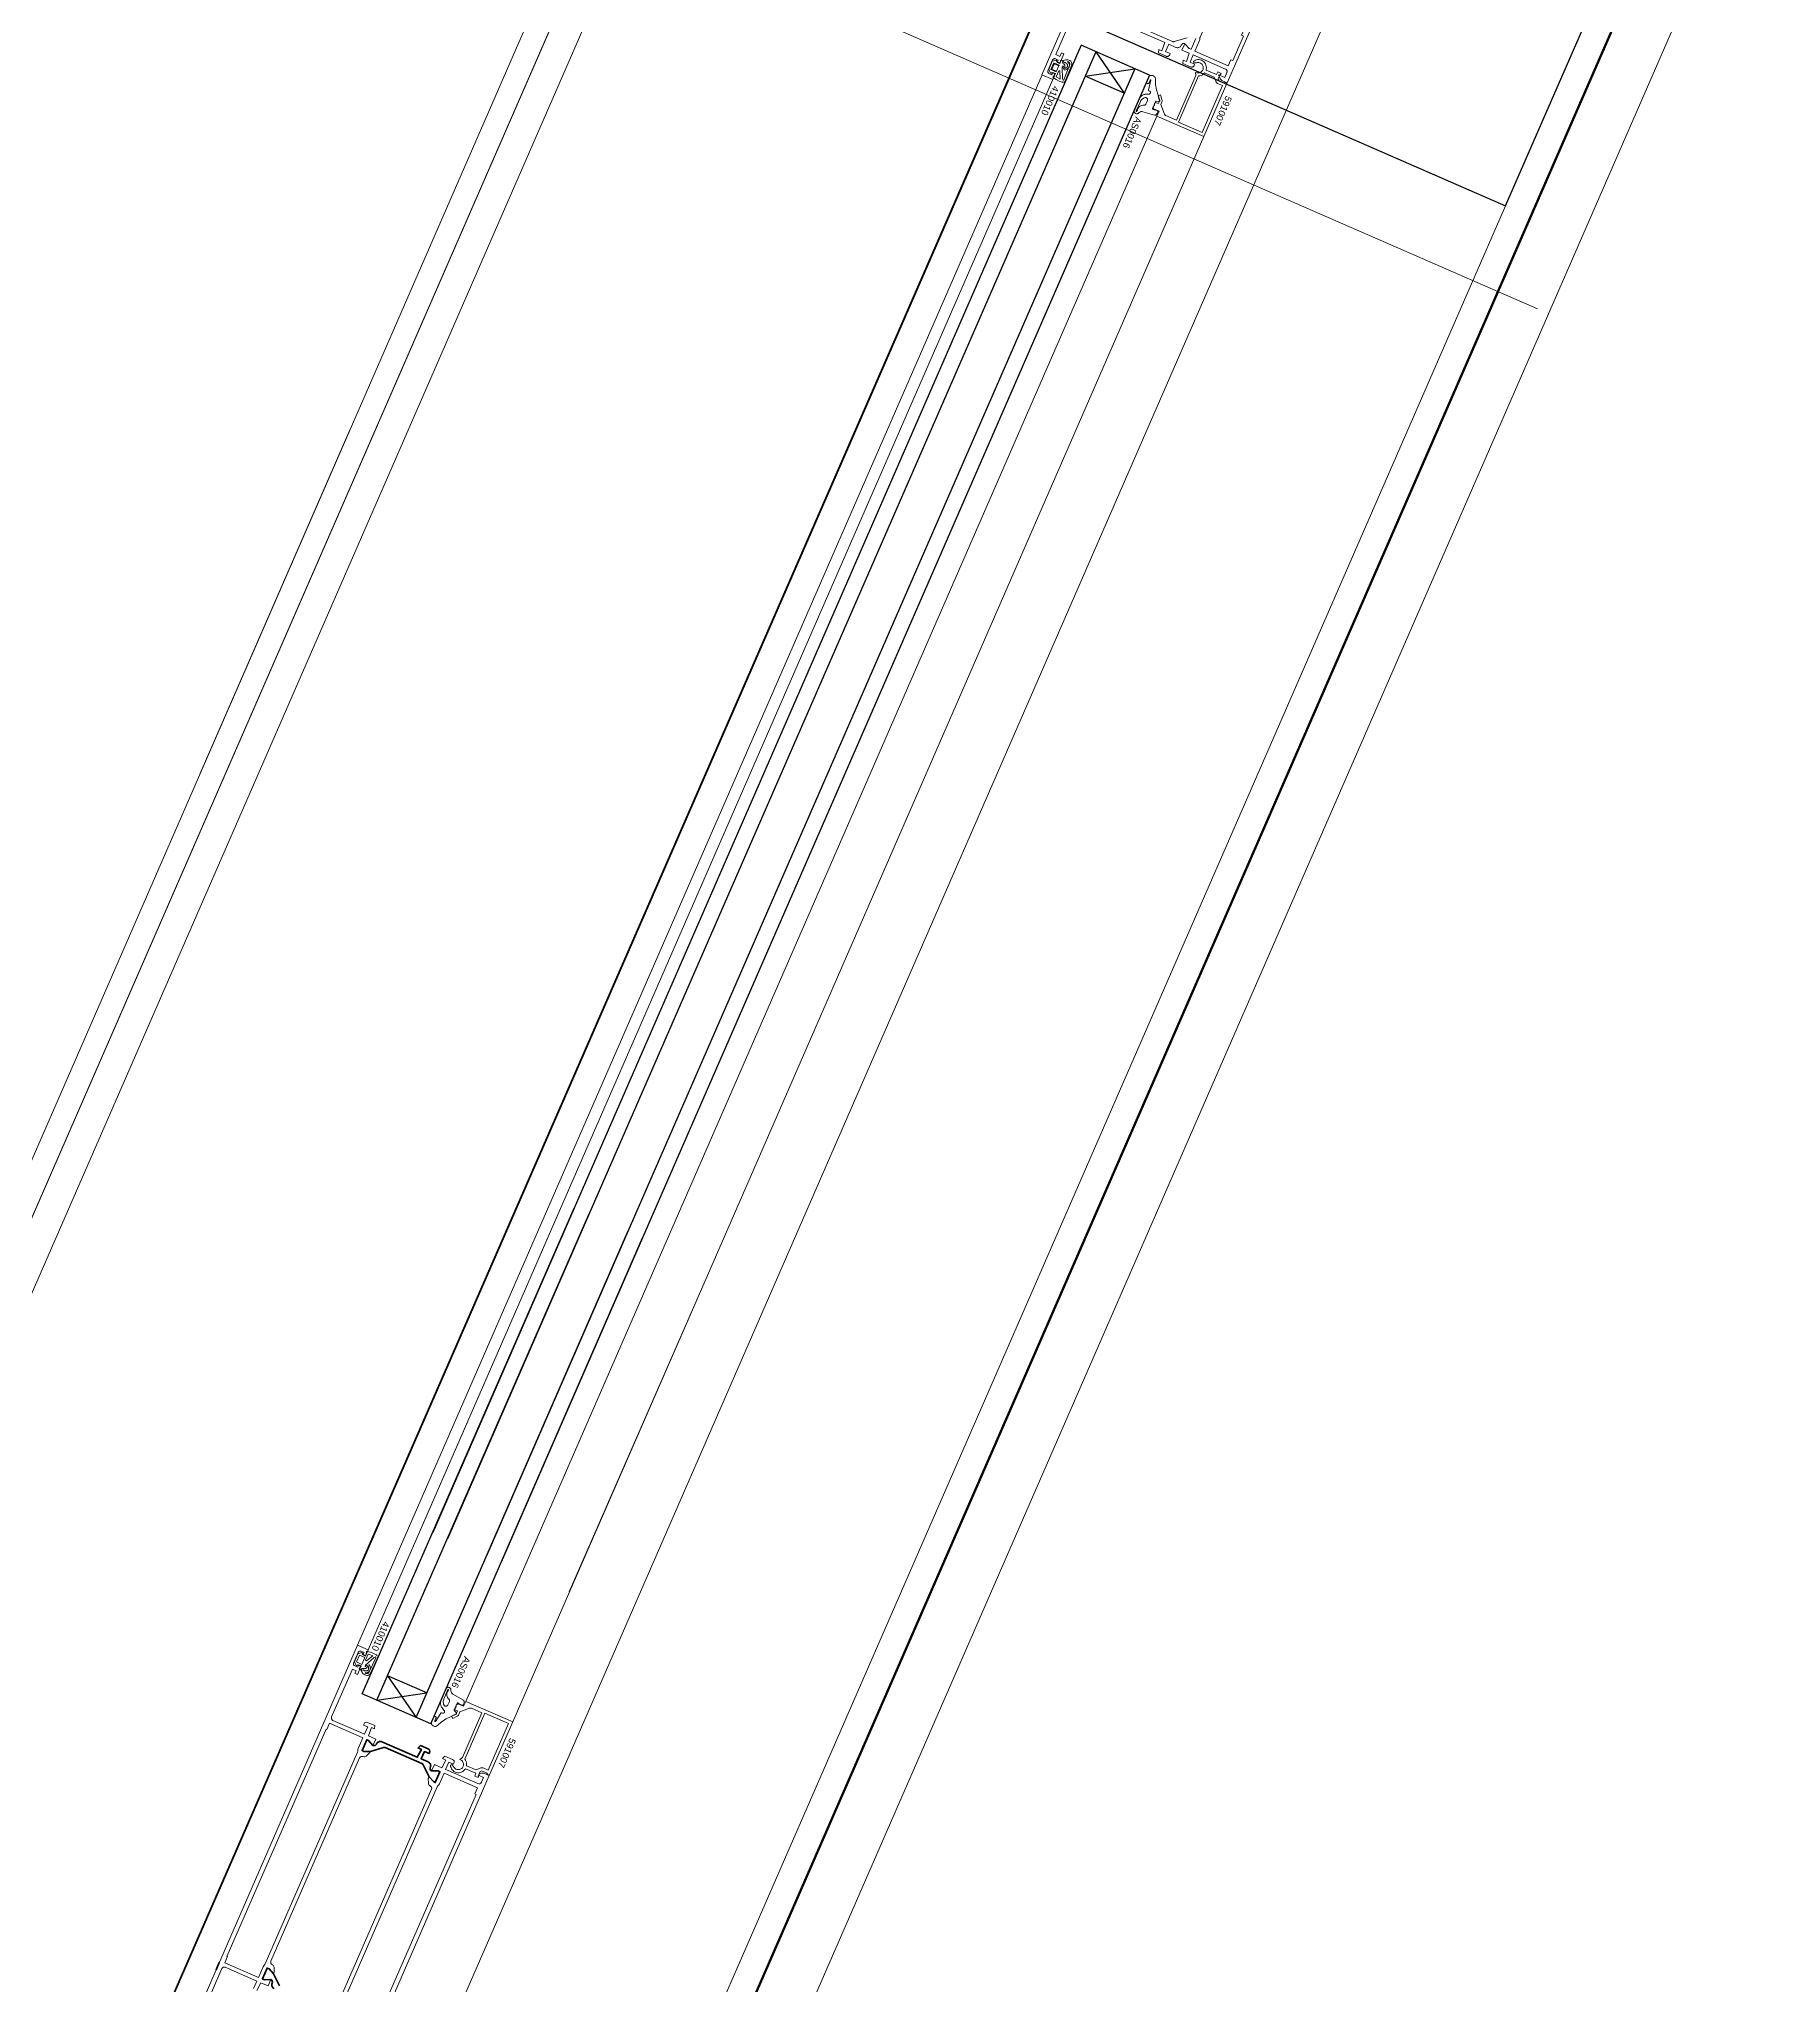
# Model space of a CAD drawing. Header units: millimetres. Extents: x -37281 to 954596, y -59787 to 956680.
# Drawn here: x 867822 to 868475, y -19336 to -18606 of the extents above; entities that cross this region are included whole.
import ezdxf
from ezdxf.enums import TextEntityAlignment as Align

# ---------------------------------------------------------------- set-up
doc = ezdxf.new("R2010")
doc.units = ezdxf.units.MM
doc.header["$MEASUREMENT"] = 0
for name, pattern in [('Dashed', [564.444447, 282.222223, -282.222223]), ('Dot & Dashed', [670.277762, 352.777767, -176.388884, 0, -141.111112]), ('Double Dashed', [1093.611073, 529.166651, -211.666656, 141.111112, -211.666656])]:
    doc.linetypes.add(name, pattern=pattern)
for name, color, linetype, lineweight in [('0_Pen_No__2', 8, 'Continuous', 15), ('0_Pen_No__5', 7, 'Continuous', 25), ('0_Pen_No__6', 7, 'Continuous', 35), ('0_Pen_No__7', 7, 'Continuous', 35), ('0_Pen_No__9', 7, 'Continuous', 13), ('A-95-MC_Marker_Section_P2.Marker_Pen_No__1', 7, 'Continuous', 13), ('New_A-20-M_Floor_Slab_Pen_No__89', 8, 'Continuous', 20), ('New_A-20-M_Roof_Pen_No__93', 8, 'Continuous', 13), ('New_A-25-M_Curtain_Wall_Pen_No__90', 8, 'Continuous', 20), ('New_A-25-M_Wall_Ext_Pen_No__87', 8, 'Continuous', 20), ('New_ArchiCAD Windows_Pen_No__3', 7, 'Continuous', 18), ('New_ArchiCAD Zone Stamps_Pen_No__9', 7, 'Continuous', 13)]:
    doc.layers.add(name, color=color, linetype=linetype, lineweight=lineweight)
for name, color, linetype, lineweight, true_color in [('0_Pen_No__40', 7, 'Continuous', 35, 0x2a2a2a), ('New_A-15-MG_Structural_Grid_Phase_2_Pen_No__222', 7, 'Continuous', 13, 0x65af33), ('New_A-25-M_Curtain_Wall_Pen_No__69', 7, 'Continuous', 20, 0x606060), ('New_A-35-M_FFE-Zone_Pen_No__74', 7, 'Continuous', 20, 0x606060), ('New_ArchiCAD Windows_Pen_No__23', 7, 'Continuous', 30, 0x2a2a2a)]:
    doc.layers.add(name, color=color, linetype=linetype, lineweight=lineweight, true_color=true_color)
for name, color, linetype in [('A-95-MC_Marker_Section_P2.Marker', 7, 'Continuous'), ('New_A-15-MG_Structural_Grid_Phase_2', 7, 'Continuous'), ('New_A-20-M_Floor_Slab', 7, 'Continuous'), ('New_A-20-M_Roof', 7, 'Continuous'), ('New_A-25-M_Curtain_Wall', 7, 'Continuous'), ('New_A-25-M_Wall_Ext', 7, 'Continuous'), ('New_A-35-M_FFE-Zone', 7, 'Continuous'), ('New_ArchiCAD Windows', 7, 'Continuous')]:
    doc.layers.add(name, color=color, linetype=linetype)
doc.styles.add('GENERATED_STYLE_2', font='')
doc.styles.add('GENERATED_STYLE_3', font='')
doc.styles.add('GENERATED_STYLE_4', font='')
doc.styles.get('GENERATED_STYLE_2').set_extended_font_data('Arial', bold=True)
doc.styles.get('GENERATED_STYLE_3').set_extended_font_data('Arial')
doc.styles.get('GENERATED_STYLE_4').set_extended_font_data('Swis721 BT')

# ---------------------------------------------------------------- blocks, each defined once
blk = doc.blocks.new('Wall_243_2', base_point=(874395.1, -4631.3))
at = {"layer": 'New_A-25-M_Wall_Ext_Pen_No__87', "linetype": 'Continuous', "flags": 128}
for points in [[(874303.43, -4591.33), (866444.97, -22613.27)], [(866536.64, -22653.24), (874395.1, -4631.3)]]:
    blk.add_lwpolyline(points, dxfattribs=at)
blk = doc.blocks.new('Wall_245_2', base_point=(874285.09, -4632.6))
at = {"layer": 'New_A-25-M_Wall_Ext_Pen_No__87', "linetype": 'Continuous', "flags": 128}
for points in [[(869017.03, -16301.13), (866293.44, -22547.19)], [(866444.68, -22613.14), (869168.27, -16367.08)]]:
    blk.add_lwpolyline(points, dxfattribs=at)
blk = doc.blocks.new('Single Office_INB 2106_83_2', base_point=(865441.96, -18543.79))
at = {"layer": 'New_A-35-M_FFE-Zone_Pen_No__74', "linetype": 'Continuous'}
blk.add_line((867170.59, -20513.87), (868071.9, -18446.88), dxfattribs=at)
at = {"layer": 'New_ArchiCAD Zone Stamps_Pen_No__9'}
for tag, height, style, p in [('ROOM_NAME', 250, 'GENERATED_STYLE_2', (864838.69, -17362.91)), ('zoneNameLine2', 250, 'GENERATED_STYLE_2', (864650.26, -17795.04)), ('ROOM_NUMBER', 200, 'GENERATED_STYLE_3', (864461.83, -18215.74)), ('measuredAreaCode', 200, 'GENERATED_STYLE_3', (864304.8, -18575.85)), ('DUMMY_649', 200, 'GENERATED_STYLE_3', (864612.2, -18709.9)), ('DUMMY_650', 200, 'GENERATED_STYLE_3', (864961.72, -18862.3)), ('DUMMY_651', 133.33, 'GENERATED_STYLE_3', (865241.01, -18968.85))]:
    blk.add_attdef(tag, text='', height=height, rotation=336.44041, dxfattribs=dict(at, style=style)).set_placement(p, align=Align.TOP_LEFT)
blk = doc.blocks.new('Slab_14_2', base_point=(829422.85, -33019.01))
at = {"layer": 'New_A-20-M_Floor_Slab_Pen_No__89', "linetype": 'Continuous', "flags": 128}
blk.add_lwpolyline([(875235.59, -26822.78), (866165.91, -22867.95), (874174.16, -4502.51), (868527.24, -2040.17), (868435.45, -2000.14), (866447.92, -6558.18), (861160.52, -4252.62), (853558.92, -11326.43), (853176.07, -10915.01), (829422.85, -33019.01)], dxfattribs=at)
blk = doc.blocks.new('Slab_18_2', base_point=(875235.59, -26822.78))
at = {"layer": 'New_A-20-M_Floor_Slab_Pen_No__89', "linetype": 'Continuous', "flags": 128}
blk.add_lwpolyline([(875235.59, -26822.78), (866165.91, -22867.95), (874174.16, -4502.51), (883243.83, -8457.33)], close=True, dxfattribs=at)
blk = doc.blocks.new('Triple Window 19_2')
at = {"layer": 'New_ArchiCAD Windows_Pen_No__23', "linetype": 'Continuous'}
for p, q in [((-182, 0), (-182, -190)), ((-225, -190), (-268, -190)), ((-182, -190), (-225, -190))]:
    blk.add_line(p, q, dxfattribs=at)
at = {"layer": 'New_ArchiCAD Windows_Pen_No__3', "linetype": 'Continuous'}
for p, q in [((-1175, 165), (1175, 165)), ((-182, 0), (662.5, 0)), ((662.5, -190), (-182, -190)), ((-1175, -200), (1175, -200))]:
    blk.add_line(p, q, dxfattribs=at)
blk = doc.blocks.new('Wall_353_2', base_point=(874468.42, -4712.54))
at = {"layer": 'New_ArchiCAD Windows', "color": 251, "linetype": 'Continuous', "lineweight": 20, "true_color": 0x606060, "xscale": -1, "zscale": 1000, "rotation": 66.44041158399281}
blk.add_blockref('Triple Window 19_2', (868124.95, -18759.75), dxfattribs=at)
blk = doc.blocks.new('Morph_2_2', base_point=(864302.5, 0))
at = {"layer": 'New_A-20-M_Roof_Pen_No__93', "linetype": 'Continuous', "flags": 128}
blk.add_lwpolyline([(866367.03, -22792.01), (874315.32, -4564.06)], dxfattribs=at)
blk = doc.blocks.new('Beam_8_2', base_point=(874303.43, -4591.33))
at = {"layer": 'New_A-25-M_Curtain_Wall_Pen_No__69', "linetype": 'Dot & Dashed'}
blk.add_line((874303.43, -4591.33), (866444.97, -22613.27), dxfattribs=at)
at = {"layer": 'New_A-25-M_Curtain_Wall_Pen_No__90', "linetype": 'Continuous'}
for p, q in [((874303.43, -4591.33), (866444.97, -22613.27)), ((874505.7, -4679.52), (866647.24, -22701.46))]:
    blk.add_line(p, q, dxfattribs=at)
blk = doc.blocks.new('Standard grid marker_19')
at = {"layer": 'New_A-15-MG_Structural_Grid_Phase_2_Pen_No__222', "linetype": 'Double Dashed'}
blk.add_line((948.58, 0), (36650.52, 0), dxfattribs=at)
at = {"layer": 'New_A-15-MG_Structural_Grid_Phase_2_Pen_No__222', "style": 'GENERATED_STYLE_4'}
for tag, p in [('AC_MarkerText_1_0', (-500, -588.26)), ('AC_MarkerText_1_1', (38099.1, -588.26))]:
    blk.add_attdef(tag, text='', height=350, rotation=90, dxfattribs=at).set_placement(p, align=Align.MIDDLE_CENTER)
blk = doc.blocks.new('Cutting Plane_3_2', base_point=(879995.76, -23770.85))
at = {"layer": 'A-95-MC_Marker_Section_P2.Marker_Pen_No__1', "linetype": 'Dashed'}
blk.add_line((879766.6, -23670.92), (850232.35, -10792.52), dxfattribs=at)

msp = doc.modelspace()

# ---------------------------------------------------------------- linework, layer by layer
at = {"layer": '0_Pen_No__2', "linetype": 'Continuous', "flags": 128}
for points in [[(868210.97, -18594.34), (868203.17, -18612.22), (868204.73, -18612.9), (868205.33, -18611.52), (868206.25, -18611.92), (868204.65, -18615.59), (868203.73, -18615.19), (868204.13, -18614.27), (868203.03, -18613.79), (868202.91, -18613.75), (868202.79, -18613.73), (868202.66, -18613.73), (868202.54, -18613.75), (868202.42, -18613.78), (868202.3, -18613.84), (868202.2, -18613.91), (868202.11, -18614), (868202.04, -18614.1), (868201.98, -18614.21), (868200.22, -18618.24), (868200.18, -18618.36), (868200.16, -18618.48), (868200.15, -18618.61), (868200.17, -18618.73), (868200.21, -18618.85), (868200.26, -18618.96), (868200.33, -18619.07), (868200.42, -18619.16), (868200.52, -18619.23), (868200.63, -18619.29), (868201.73, -18619.77), (868202.13, -18618.86), (868203.05, -18619.26), (868202.05, -18621.55), (868197.92, -18619.75), (868218.71, -18572.08)], [(868255.65, -18606.19), (868253.9, -18610.23), (868253.16, -18609.91), (868251.54, -18608.11), (868251.4, -18608.06), (868251.24, -18608.03), (868251.09, -18608.03), (868250.93, -18608.05), (868250.78, -18608.1), (868250.64, -18608.17), (868250.51, -18608.26), (868250.4, -18608.36), (868250.3, -18608.49), (868250.23, -18608.63), (868250.19, -18608.72), (868250.08, -18608.93), (868249.94, -18609.12), (868249.77, -18609.28), (868249.57, -18609.41), (868249.36, -18609.52), (868249.14, -18609.58), (868248.9, -18609.62), (868248.67, -18609.61), (868248.44, -18609.57), (868248.21, -18609.5), (868245.56, -18608.34), (868244.36, -18611.09), (868246.1, -18611.85), (868245.9, -18612.3), (868245.82, -18612.44), (868245.73, -18612.57), (868245.62, -18612.68), (868245.49, -18612.77), (868245.35, -18612.83), (868245.2, -18612.88), (868245.04, -18612.9), (868244.88, -18612.9), (868244.73, -18612.87), (868244.58, -18612.82), (868241.7, -18611.56), (868241.77, -18610.29), (868242.97, -18610.81), (868244.09, -18607.7), (868230.8, -18601.9)], [(868233.26, -18601.34), (868246.95, -18607.31), (868247.08, -18607.35), (868247.22, -18607.38), (868247.36, -18607.39), (868247.49, -18607.38), (868247.63, -18607.35), (868252.51, -18605.89)], [(868255.67, -18606.15), (868253.9, -18610.23), (868253.16, -18609.91), (868251.54, -18608.11), (868250.51, -18610.49), (868253.26, -18611.69), (868252.14, -18614.81), (868250.94, -18614.28), (868250.86, -18615.56), (868253.75, -18616.82), (868253.9, -18616.87), (868254.05, -18616.9), (868254.21, -18616.9), (868254.36, -18616.88), (868254.51, -18616.83), (868254.65, -18616.76), (868254.78, -18616.67), (868254.9, -18616.56), (868254.99, -18616.44), (868255.06, -18616.3), (868255.26, -18615.84), (868253.52, -18615.08), (868254.72, -18612.33), (868266.82, -18617.61), (868266.96, -18617.68), (868267.09, -18617.78), (868267.19, -18617.89), (868267.28, -18618.02), (868267.35, -18618.16), (868267.4, -18618.31), (868267.42, -18618.47), (868267.42, -18618.62), (868267.39, -18618.78), (868267.34, -18618.93), (868266.54, -18620.76), (868264.23, -18619.75), (868264.7, -18620.95), (868264.84, -18621.24), (868265.02, -18621.49), (868265.23, -18621.72), (868265.48, -18621.91), (868265.76, -18622.06), (868267.5, -18622.81), (868278.29, -18598.06)], [(868254.98, -18615.32), (868254.78, -18614.79), (868255.15, -18614.52), (868255.56, -18614.31), (868255.99, -18614.17), (868256.45, -18614.09), (868256.91, -18614.09), (868257.36, -18614.15), (868257.8, -18614.29), (868258.25, -18614.53), (868258.65, -18614.84), (868259, -18615.21), (868259.28, -18615.64), (868259.49, -18616.11), (868259.61, -18616.6), (868259.66, -18617.11), (868259.62, -18617.62), (868259.56, -18618), (868263.5, -18619.72), (868263.94, -18618.71), (868265.23, -18619.27), (868265.07, -18619.64), (868264.88, -18619.56), (868264.12, -18621.3), (868264.38, -18621.96), (868266.17, -18622.74), (868267.09, -18622.63), (868267.39, -18623.05), (868258.72, -18642.94), (868241.12, -18635.27), (868241.92, -18633.43), (868239.81, -18632.52), (868239.76, -18631.63), (868239.89, -18631.53), (868240.01, -18631.42), (868240.11, -18631.29), (868240.18, -18631.14), (868240.23, -18630.98), (868240.25, -18630.82), (868240.25, -18630.66), (868240.22, -18630.5), (868240.63, -18630.14), (868241.64, -18630.58), (868242.1, -18629.53), (868241.53, -18627.62), (868242.49, -18627.33), (868242.95, -18628.9), (868243.01, -18629.17), (868243.03, -18629.45), (868243.02, -18629.73), (868242.96, -18630), (868242.87, -18630.26), (868242.55, -18630.98), (868243.95, -18634.55), (868244.02, -18634.69), (868244.11, -18634.82), (868244.22, -18634.93), (868244.35, -18635.03), (868244.49, -18635.1), (868248.41, -18636.81)], [(868248.41, -18636.81), (868255.73, -18620.04), (868255.59, -18618.88), (868256.03, -18619), (868256.35, -18619.07), (868256.69, -18619.07), (868257.02, -18619.02), (868257.33, -18618.92), (868257.63, -18618.76), (868257.89, -18618.55), (868258.11, -18618.31), (868258.29, -18618.03), (868258.42, -18617.72), (868258.49, -18617.39), (868258.51, -18617.06), (868258.47, -18616.73), (868258.37, -18616.41), (868258.22, -18616.11), (868258.03, -18615.84), (868257.79, -18615.61), (868257.51, -18615.42), (868257.21, -18615.29), (868256.88, -18615.2), (868256.55, -18615.18), (868256.22, -18615.21), (868255.9, -18615.29), (868254.98, -18615.32)], [(867976.69, -19253.52), (867976.17, -19253.73), (867976.22, -19254.19), (867976.35, -19254.63), (867976.54, -19255.04), (867976.79, -19255.43), (867977.1, -19255.77), (867977.46, -19256.05), (867977.85, -19256.29), (867978.34, -19256.45), (867978.84, -19256.53), (867979.35, -19256.53), (867979.85, -19256.45), (867980.34, -19256.28), (867980.79, -19256.04), (867981.19, -19255.73), (867981.54, -19255.35), (867981.77, -19255.05), (867985.72, -19256.77), (867985.28, -19257.78), (867986.56, -19258.34), (867986.72, -19257.97), (867986.54, -19257.89), (867987.3, -19256.15), (867987.95, -19255.89), (867989.75, -19256.67), (867990.29, -19257.41), (867990.81, -19257.35), (867999.48, -19237.46), (867981.88, -19229.79), (867981.08, -19231.62), (867978.97, -19230.7), (867978.29, -19231.27), (867978.31, -19231.43), (867978.3, -19231.59), (867978.27, -19231.75), (867978.22, -19231.91), (867978.14, -19232.05), (867978.03, -19232.18), (867977.91, -19232.28), (867977.77, -19232.37), (867977.79, -19232.91), (867978.8, -19233.35), (867978.34, -19234.41), (867976.55, -19235.29), (867977, -19236.19), (867978.46, -19235.46), (867978.7, -19235.32), (867978.92, -19235.15), (867979.11, -19234.95), (867979.27, -19234.72), (867979.4, -19234.47), (867979.72, -19233.75), (867983.28, -19232.35), (867983.43, -19232.31), (867983.59, -19232.28), (867983.75, -19232.29), (867983.9, -19232.32), (867984.05, -19232.37), (867987.97, -19234.08)], [(867987.97, -19234.08), (867980.66, -19250.85), (867979.72, -19251.54), (867980.1, -19251.78), (867980.37, -19251.97), (867980.61, -19252.21), (867980.79, -19252.49), (867980.93, -19252.79), (867981.02, -19253.11), (867981.04, -19253.45), (867981.01, -19253.78), (867980.93, -19254.1), (867980.79, -19254.4), (867980.6, -19254.68), (867980.37, -19254.92), (867980.1, -19255.11), (867979.8, -19255.26), (867979.48, -19255.35), (867979.15, -19255.39), (867978.82, -19255.37), (867978.49, -19255.3), (867978.19, -19255.17), (867977.91, -19254.99), (867977.66, -19254.76), (867977.46, -19254.5), (867977.3, -19254.21), (867976.69, -19253.52)]]:
    msp.add_lwpolyline(points, dxfattribs=at)
for points in [[(868255.32, -18610.96), (868257.06, -18606.97), (868257.16, -18606.68), (868257.22, -18606.38), (868257.23, -18606.08), (868257.24, -18605.93), (868257.26, -18605.78), (868257.31, -18605.64), (868258.78, -18602.28), (868258.85, -18602.15), (868258.93, -18602.03), (868259.04, -18601.93), (868259.25, -18601.71), (868259.44, -18601.47), (868259.58, -18601.2), (868261.32, -18597.21), (868273.88, -18602.68), (868272.88, -18604.98), (868273.52, -18605.26), (868269.52, -18614.42), (868268.88, -18614.14), (868267.88, -18616.43)], [(868249.21, -18637.49), (868258.1, -18641.36), (868265.73, -18623.85), (868263.83, -18623.02), (868263.69, -18622.95), (868263.56, -18622.85), (868263.45, -18622.74), (868263.36, -18622.61), (868263.29, -18622.47), (868262.57, -18620.62), (868258.98, -18619.06), (868258.63, -18619.44), (868258.21, -18619.75), (868257.75, -18619.99), (868257.25, -18620.15), (868256.74, -18620.22)], [(867989.01, -19234.2), (867997.9, -19238.08), (867990.27, -19255.59), (867988.36, -19254.76), (867988.21, -19254.7), (867988.06, -19254.68), (867987.9, -19254.67), (867987.74, -19254.7), (867987.59, -19254.74), (867985.74, -19255.47), (867982.16, -19253.91), (867982.19, -19253.39), (867982.14, -19252.87), (867982, -19252.37), (867981.78, -19251.9), (867981.48, -19251.47)]]:
    msp.add_lwpolyline(points, close=True, dxfattribs=at)
for points in [[(867903.47, -19338.25), (867904.99, -19335.31), (867907.74, -19336.51), (867908.78, -19334.13), (867906.37, -19334.16), (867905.63, -19333.84), (867907.39, -19329.81), (867908.13, -19330.13), (867909.74, -19331.93), (867910.02, -19331.28), (867910, -19329.51, 0.294108), (867909.4, -19328.61), (867909.34, -19328.59, -0.414214), (867908.83, -19327.27), (867942.08, -19251.01, -0.414214), (867943.4, -19250.49), (867943.45, -19250.51, 0.294108), (867944.52, -19250.34), (867945.84, -19249.15), (867946.12, -19248.51), (867943.7, -19248.55), (867942.97, -19248.23), (867944.73, -19244.2), (867945.46, -19244.52), (867947.08, -19246.31), (867948.11, -19243.93), (867945.36, -19242.73), (867946.48, -19239.62), (867947.68, -19240.14), (867947.76, -19238.86), (867945.06, -19237.68, 0.414214), (867943.74, -19238.2), (867943.54, -19238.66), (867945.1, -19239.34), (867943.9, -19242.09), (867942.48, -19241.47), (867932.07, -19236.93, -0.414214), (867931.56, -19235.62), (867939.35, -19217.74), (867940.73, -19218.34), (867940.33, -19219.26), (867941.24, -19219.66), (867942.64, -19216.45), (867941.72, -19216.05), (867941.33, -19216.97), (867940.23, -19216.49, -0.414214), (867939.81, -19215.43), (867941.57, -19211.4, -0.414214), (867942.62, -19210.99), (867943.72, -19211.47), (867943.32, -19212.38), (867944.24, -19212.78), (867945.24, -19210.49), (867941.3, -19208.77), (867877.35, -19355.44)], [(867935.78, -19339.02), (867969.03, -19262.76, 0.414214), (867968.51, -19261.44), (867968.46, -19261.42, -0.294108), (867967.86, -19260.52), (867967.84, -19258.75), (867968.12, -19258.1), (867969.73, -19259.9), (867970.47, -19260.22), (867972.22, -19256.19), (867971.49, -19255.87), (867969.08, -19255.9), (867970.11, -19253.52), (867972.86, -19254.72), (867974.39, -19251.78), (867973.19, -19251.26), (867974.07, -19250.34), (867976.95, -19251.59, -0.414214), (867977.47, -19252.91), (867977.27, -19253.37), (867975.53, -19252.61), (867974.33, -19255.36), (867975.23, -19255.75), (867986.43, -19260.64, 0.414214), (867987.75, -19260.12), (867988.55, -19258.29), (867986.9, -19257.57), (867986.91, -19257.01), (867987.44, -19256.8, -0.198912), (867988.97, -19256.83), (867990.7, -19257.59), (867946.74, -19358.42)], [(867971.45, -19261.45, 0.112281), (867971.19, -19261.81), (867936.55, -19341.25, 0.112281), (867936.47, -19341.68, -0.112281), (867936.3, -19342.58), (867934.56, -19346.57), (867947.12, -19352.04), (867948.12, -19349.75), (867948.58, -19349.95), (867985.75, -19264.7), (867985.29, -19264.5), (867986.29, -19262.21), (867974.61, -19257.12)], [(867974.61, -19257.12), (867973.73, -19256.73), (867971.99, -19260.72, -0.112281), (867971.45, -19261.45)], [(867882.59, -19347.91), (867890.39, -19330.03, -0.414214), (867891.7, -19329.51), (867903.53, -19334.67), (867902.33, -19337.42)]]:
    msp.add_lwpolyline(points, format="xyb", dxfattribs=at)
msp.add_lwpolyline([(867941.96, -19242.88), (867943.3, -19243.46), (867941.56, -19247.45, 0.112281), (867941.39, -19248.34, -0.112281), (867941.31, -19248.78), (867906.67, -19328.22, -0.112281), (867906.41, -19328.58, 0.112281), (867905.87, -19329.31), (867904.13, -19333.3), (867891.57, -19327.82), (867892.57, -19325.53), (867892.29, -19325.41), (867929.47, -19240.16), (867929.74, -19240.28), (867930.74, -19237.99)], format="xyb", close=True, dxfattribs=at)
at = {"layer": '0_Pen_No__40', "linetype": 'Continuous'}
for p, q in [((874037.86, -5700.74), (866899.19, -22071.98)), ((867889.41, -19327.77), (867888.21, -19330.52))]:
    msp.add_line(p, q, dxfattribs=at)
at = {"layer": '0_Pen_No__5', "linetype": 'Continuous'}
for p, q in [((868212.66, -18608.72), (868022.5, -19044.81)), ((868218.16, -18611.12), (868028, -19047.21)), ((868238.33, -18619.91), (868212.66, -18608.72)), ((868218.16, -18611.12), (868228.83, -18626.68)), ((868232.83, -18617.51), (868042.67, -19053.61)), ((868214.16, -18620.28), (868232.83, -18617.51)), ((868238.33, -18619.91), (868048.17, -19056)), ((868228.83, -18626.68), (868214.16, -18620.28)), ((867943.06, -19227), (868022.5, -19044.81)), ((867948.56, -19229.39), (868028, -19047.21)), ((868022.5, -19044.81), (867969.48, -19166.42)), ((868028, -19047.21), (867974.98, -19168.82)), ((867963.23, -19235.79), (868042.67, -19053.61)), ((867968.73, -19238.19), (868048.17, -19056)), ((868042.67, -19053.61), (867989.64, -19175.21)), ((868048.17, -19056), (867995.14, -19177.61)), ((867967.22, -19226.62), (867952.56, -19220.23)), ((867952.56, -19220.23), (867963.23, -19235.79)), ((867968.73, -19238.19), (867943.06, -19227)), ((867948.56, -19229.39), (867967.22, -19226.62))]:
    msp.add_line(p, q, dxfattribs=at)
at = {"layer": '0_Pen_No__6', "linetype": 'Continuous', "flags": 128}
msp.add_lwpolyline([(867948.39, -19245.79, -0.414214), (867947.08, -19246.31), (867945.46, -19244.52), (867944.73, -19244.2), (867942.97, -19248.23), (867943.7, -19248.55), (867946.11, -19248.53), (867950.99, -19247.07, -0.176327), (867951.67, -19247.12), (867965.36, -19253.08, -0.176327), (867965.85, -19253.55), (867968.11, -19258.12), (867969.73, -19259.9), (867970.47, -19260.22), (867972.22, -19256.19), (867971.49, -19255.87), (867969.08, -19255.9, -0.414214), (867968.56, -19254.59), (867968.6, -19254.5, 0.414214), (867967.82, -19252.52), (867965.16, -19251.36), (867966.36, -19248.61), (867968.11, -19249.37), (867968.3, -19248.91, 0.414214), (867967.79, -19247.6), (867964.9, -19246.34), (867964.02, -19247.26), (867965.22, -19247.79), (867963.7, -19250.72), (867950.41, -19244.93, 0.414214), (867948.43, -19245.7)], format="xyb", close=True, dxfattribs=at)
msp.add_lwpolyline([(867910.04, -19337.51, -0.414214), (867909.26, -19335.53), (867909.3, -19335.44, 0.414214), (867908.78, -19334.13), (867906.37, -19334.16), (867905.63, -19333.84), (867907.39, -19329.81), (867908.13, -19330.13), (867909.75, -19331.91), (867912.01, -19336.48, 0.176327)], format="xyb", dxfattribs=at)
at = {"layer": '0_Pen_No__9', "linetype": 'Continuous'}
for p, q in [((868198.11, -18619.83), (868014.34, -19041.25)), ((868202.05, -18621.55), (868018.29, -19042.97)), ((868241.12, -18635.27), (868056.14, -19059.48)), ((868258.72, -18642.94), (868073.74, -19067.16)), ((867941.3, -19208.77), (868014.34, -19041.25)), ((867945.24, -19210.49), (868018.29, -19042.97)), ((868018.29, -19042.97), (867965.26, -19164.58)), ((867981.88, -19229.79), (868056.14, -19059.48)), ((868056.14, -19059.48), (868003.12, -19181.09)), ((867999.48, -19237.46), (868073.74, -19067.16)), ((868073.74, -19067.16), (868020.72, -19188.76))]:
    msp.add_line(p, q, dxfattribs=at)
at = {"layer": '0_Pen_No__9', "linetype": 'Continuous', "flags": 128}
for points in [[(868209.06, -18616.28), (868206.65, -18622.16), (868206.37, -18622.71), (868205.8, -18622.44), (868205.73, -18622.6), (868205.57, -18622.56), (868204.42, -18622.15), (868203.33, -18621.6), (868202.32, -18620.91), (868202.1, -18620.74), (868203, -18619.45), (868201.68, -18618.88), (868201.56, -18619.15), (868201.2, -18619.16), (868200.52, -18617.79), (868201.86, -18614.73), (868203.32, -18614.3), (868203.56, -18614.57), (868203.44, -18614.85), (868204.76, -18615.42), (868205, -18614.31), (868205.78, -18614.47), (868205.65, -18615.1), (868206, -18615.61), (868206.11, -18615.66), (868206.21, -18615.72), (868206.31, -18615.79), (868206.39, -18615.88), (868206.45, -18615.99), (868206.49, -18616.1), (868206.52, -18616.21), (868206.57, -18616.39), (868206.58, -18616.57), (868206.57, -18616.75), (868206.53, -18616.92), (868206.46, -18617.09), (868206.7, -18617.37), (868206.91, -18617.28), (868207.1, -18617.15), (868207.27, -18617), (868207.41, -18616.82), (868207.52, -18616.63), (868207.6, -18616.42), (868207.62, -18616.28), (868207.61, -18616.15), (868207.58, -18616.01), (868207.53, -18615.89), (868207.46, -18615.77), (868207.37, -18615.67), (868207.26, -18615.59), (868207.08, -18615.43), (868206.88, -18615.31), (868206.66, -18615.21), (868206.43, -18615.15), (868206.2, -18615.12), (868206.01, -18614.41), (868206.39, -18614.25), (868206.8, -18614.15), (868207.22, -18614.12), (868207.64, -18614.17), (868208.04, -18614.28), (868208.42, -18614.47), (868208.76, -18614.71), (868208.91, -18614.9), (868209.03, -18615.11), (868209.11, -18615.33), (868209.16, -18615.57), (868209.16, -18615.81), (868209.13, -18616.05)], [(868203.29, -18618.71), (868201.27, -18617.83), (868202.39, -18615.26), (868204.41, -18616.14)], [(868201.63, -18617.66), (868201.84, -18617.36), (868202.09, -18616.93), (868202.29, -18616.47), (868202.43, -18615.99), (868202.51, -18615.64), (868204.29, -18616.41), (868203.41, -18618.43)], [(868203.37, -18620.57), (868203.27, -18620.5), (868204.26, -18618.24), (868204.64, -18618.3), (868204.88, -18621.37), (868204.65, -18621.27)], [(868206.15, -18621.64), (868208.47, -18615.92), (868208.48, -18615.78), (868208.47, -18615.63), (868208.44, -18615.49), (868208.38, -18615.36), (868208.3, -18615.23), (868208.21, -18615.12), (868208.1, -18615.03), (868207.97, -18614.96), (868207.83, -18614.9), (868207.69, -18614.87), (868207.63, -18615.03), (868207.82, -18615.18), (868207.98, -18615.35), (868208.11, -18615.55), (868208.2, -18615.77), (868208.26, -18616), (868208.29, -18616.24), (868208.27, -18616.47), (868208.14, -18616.81), (868207.96, -18617.12), (868207.73, -18617.4), (868207.46, -18617.63), (868207.16, -18617.82), (868206.83, -18617.96), (868206.48, -18618.04), (868205.86, -18616.93), (868206.07, -18616.7), (868205.97, -18616.41), (868205.62, -18616.89), (868205.67, -18621.35), (868205.9, -18621.82), (868206.09, -18621.81)], [(868240.17, -18634.91), (868240.3, -18634.93), (868240.44, -18634.92), (868240.57, -18634.88), (868240.69, -18634.83), (868240.8, -18634.76), (868240.9, -18634.67), (868240.98, -18634.56), (868241.04, -18634.45), (868241.39, -18633.64), (868241.41, -18633.59), (868241.42, -18633.54), (868241.42, -18633.49), (868241.41, -18633.44), (868241.39, -18633.4), (868241.37, -18633.35), (868241.33, -18633.31), (868241.3, -18633.28), (868241.25, -18633.25), (868241.21, -18633.23), (868239.63, -18632.76), (868239.59, -18632.74), (868239.54, -18632.72), (868239.51, -18632.68), (868239.47, -18632.65), (868239.45, -18632.6), (868239.43, -18632.55), (868239.42, -18632.5), (868239.42, -18632.45), (868239.43, -18632.4), (868239.45, -18632.36), (868240.52, -18629.89), (868240.54, -18629.85), (868240.57, -18629.81), (868240.6, -18629.78), (868240.64, -18629.75), (868240.68, -18629.73), (868240.72, -18629.72), (868240.77, -18629.71), (868240.81, -18629.71), (868241.88, -18629.78), (868241.93, -18629.78), (868241.98, -18629.77), (868242.03, -18629.75), (868242.07, -18629.72), (868242.11, -18629.69), (868242.14, -18629.65), (868242.17, -18629.61), (868242.19, -18629.56), (868242.2, -18629.52), (868242.2, -18629.47), (868242.19, -18629.42), (868242.18, -18629.37), (868241.59, -18627.44), (868240.96, -18625.45), (868240.61, -18623.4), (868240.55, -18621.31), (868240.51, -18621.08), (868240.44, -18620.85), (868240.33, -18620.64), (868240.18, -18620.45), (868240.01, -18620.28), (868239.81, -18620.15), (868239.59, -18620.06), (868239.35, -18620), (868239.11, -18619.99), (868238.88, -18620.02), (868238.65, -18620.08), (868238.43, -18620.19), (868238.24, -18620.33), (868238.07, -18620.5), (868237.25, -18622.39), (868237.22, -18622.47), (868237.21, -18622.55), (868237.21, -18622.63), (868237.22, -18622.71), (868237.25, -18622.79), (868237.29, -18622.86), (868237.34, -18622.93), (868237.4, -18622.98), (868237.47, -18623.03), (868237.54, -18623.06), (868237.62, -18623.08), (868237.7, -18623.09), (868237.79, -18623.08), (868237.87, -18623.06), (868237.94, -18623.03), (868238.01, -18622.98), (868238.07, -18622.93), (868238.12, -18622.86), (868238.16, -18622.79), (868238.59, -18621.82), (868238.61, -18621.77), (868238.64, -18621.73), (868238.67, -18621.7), (868238.71, -18621.67), (868238.75, -18621.65), (868238.8, -18621.63), (868238.84, -18621.63), (868238.86, -18621.67), (868238.86, -18621.72), (868238.86, -18621.76), (868238.86, -18621.81), (868237.98, -18625.48), (868237.97, -18625.56), (868237.99, -18625.62), (868238.01, -18625.67), (868238.04, -18625.71), (868238.07, -18625.74), (868238.11, -18625.77), (868238.15, -18625.79), (868238.44, -18625.92), (868238.51, -18625.96), (868238.58, -18626.01), (868238.64, -18626.08), (868238.68, -18626.15), (868238.72, -18626.23), (868238.73, -18626.32), (868238.73, -18626.4), (868238.72, -18626.49), (868238.69, -18626.57), (868238.65, -18626.65), (868238.6, -18626.72), (868238.53, -18626.78), (868238.28, -18626.96), (868238.24, -18626.99), (868238.2, -18627), (868238.16, -18627.01), (868238.12, -18627.02), (868236.69, -18627.08), (868236.62, -18627.09), (868236.55, -18627.11), (868236.23, -18627.21), (868235.76, -18627.41), (868235.34, -18627.69), (868234.97, -18628.02), (868234.66, -18628.42), (868234.42, -18628.86), (868232.63, -18632.98), (868232.57, -18633.14), (868232.55, -18633.3), (868232.55, -18633.47), (868232.58, -18633.63), (868232.63, -18633.79), (868232.71, -18633.93), (868232.81, -18634.06), (868232.94, -18634.18), (868233.08, -18634.27), (868233.23, -18634.33), (868233.39, -18634.37), (868233.55, -18634.38), (868233.72, -18634.37), (868233.88, -18634.32), (868234.03, -18634.25), (868234.17, -18634.16), (868234.29, -18634.05), (868234.47, -18633.88), (868234.67, -18633.74), (868234.89, -18633.64), (868235.12, -18633.58), (868235.36, -18633.55), (868235.6, -18633.56), (868235.84, -18633.61)], [(868237.55, -18629.45), (868237.59, -18629.33), (868237.61, -18629.19), (868237.61, -18629.06), (868237.59, -18628.93), (868237.54, -18628.8), (868237.47, -18628.68), (868237.39, -18628.58), (868237.28, -18628.49), (868237.17, -18628.42), (868237.04, -18628.37), (868236.91, -18628.34), (868236.77, -18628.34), (868236.64, -18628.35), (868236.27, -18628.47), (868235.91, -18628.64), (868235.59, -18628.86), (868235.31, -18629.14), (868235.07, -18629.45), (868234.89, -18629.8), (868233.34, -18633.35), (868233.33, -18633.37), (868233.33, -18633.4), (868233.33, -18633.42), (868233.33, -18633.45), (868233.34, -18633.47), (868233.35, -18633.49), (868233.37, -18633.51), (868233.39, -18633.53), (868233.41, -18633.54), (868233.43, -18633.55), (868233.45, -18633.56), (868233.48, -18633.56), (868233.5, -18633.56), (868233.53, -18633.55), (868233.55, -18633.54), (868233.57, -18633.53), (868233.59, -18633.51), (868233.6, -18633.49), (868233.62, -18633.47), (868233.76, -18633.13), (868233.78, -18633.09), (868233.79, -18633.04), (868233.79, -18633), (868233.78, -18632.95), (868233.77, -18632.91), (868233.75, -18632.86), (868233.72, -18632.83), (868233.69, -18632.79), (868233.72, -18632.71), (868233.91, -18632.37), (868234.14, -18632.06), (868234.41, -18631.79), (868234.72, -18631.57), (868235.07, -18631.4), (868235.43, -18631.28), (868235.81, -18631.22), (868236.2, -18631.22), (868236.32, -18631.22), (868236.44, -18631.2), (868236.56, -18631.16), (868236.67, -18631.1), (868236.77, -18631.03), (868236.86, -18630.95), (868236.93, -18630.85), (868236.99, -18630.74)], [(867946.15, -19219.22), (867948.81, -19213.45), (867949.03, -19212.86), (867948.45, -19212.63), (867948.52, -19212.47), (867948.37, -19212.38), (867947.29, -19211.82), (867946.15, -19211.39), (867944.96, -19211.12), (867944.68, -19211.08), (867944.35, -19212.61), (867943.04, -19212.04), (867943.16, -19211.77), (867942.92, -19211.49), (867941.45, -19211.93), (867940.12, -19214.99), (867940.8, -19216.36), (867941.16, -19216.35), (867941.28, -19216.07), (867942.59, -19216.65), (867941.94, -19217.58), (867942.59, -19218.04), (867942.96, -19217.52), (867943.58, -19217.42), (867943.69, -19217.48), (867943.8, -19217.51), (867943.92, -19217.53), (867944.04, -19217.52), (867944.16, -19217.5), (867944.27, -19217.46), (867944.38, -19217.4), (867944.53, -19217.31), (867944.68, -19217.2), (867944.8, -19217.07), (867944.9, -19216.92), (867944.97, -19216.76), (867945.35, -19216.75), (867945.42, -19216.96), (867945.46, -19217.18), (867945.46, -19217.41), (867945.43, -19217.63), (867945.36, -19217.85), (867945.26, -19218.05), (867945.17, -19218.16), (867945.07, -19218.24), (867944.95, -19218.31), (867944.83, -19218.36), (867944.69, -19218.39), (867944.56, -19218.39), (867944.42, -19218.37), (867944.19, -19218.34), (867943.96, -19218.28), (867943.74, -19218.19), (867943.53, -19218.06), (867943.35, -19217.91), (867942.71, -19218.25), (867942.85, -19218.64), (867943.05, -19219.01), (867943.32, -19219.33), (867943.63, -19219.61), (867943.99, -19219.83), (867944.39, -19219.98), (867944.8, -19220.06), (867945.04, -19220.04), (867945.27, -19219.99), (867945.49, -19219.9), (867945.7, -19219.77), (867945.88, -19219.61), (867946.03, -19219.42)], [(867944, -19213.33), (867941.98, -19212.45), (867940.86, -19215.02), (867942.88, -19215.9)], [(867948.1, -19213.44), (867945.49, -19219.02), (867945.39, -19219.13), (867945.27, -19219.22), (867945.15, -19219.29), (867945.01, -19219.34), (867944.87, -19219.37), (867944.72, -19219.38), (867944.58, -19219.36), (867944.44, -19219.32), (867944.31, -19219.25), (867944.19, -19219.17), (867944.26, -19219.01), (867944.5, -19219.05), (867944.74, -19219.05), (867944.97, -19219.01), (867945.2, -19218.93), (867945.4, -19218.82), (867945.59, -19218.68), (867945.75, -19218.5), (867945.91, -19218.18), (867946.02, -19217.84), (867946.06, -19217.48), (867946.05, -19217.12), (867945.99, -19216.77), (867945.86, -19216.43), (867945.69, -19216.12), (867944.45, -19216.42), (867944.43, -19216.74), (867944.14, -19216.86), (867944.26, -19216.27), (867947.56, -19213.28), (867948.06, -19213.13), (867948.18, -19213.27)], [(867945.42, -19212.13), (867945.3, -19212.1), (867944.32, -19214.36), (867944.62, -19214.6), (867947.04, -19212.68), (867946.8, -19212.58)], [(867980.98, -19229.33), (867981.08, -19229.42), (867981.16, -19229.52), (867981.22, -19229.64), (867981.27, -19229.77), (867981.29, -19229.9), (867981.29, -19230.03), (867981.27, -19230.16), (867981.23, -19230.29), (867980.88, -19231.09), (867980.85, -19231.14), (867980.82, -19231.18), (867980.78, -19231.21), (867980.74, -19231.24), (867980.69, -19231.26), (867980.64, -19231.27), (867980.59, -19231.27), (867980.54, -19231.27), (867980.49, -19231.25), (867980.45, -19231.23), (867979.03, -19230.4), (867978.99, -19230.38), (867978.94, -19230.37), (867978.89, -19230.36), (867978.84, -19230.36), (867978.79, -19230.37), (867978.74, -19230.39), (867978.7, -19230.42), (867978.66, -19230.46), (867978.63, -19230.5), (867978.61, -19230.54), (867977.53, -19233.01), (867977.52, -19233.05), (867977.51, -19233.09), (867977.51, -19233.14), (867977.51, -19233.19), (867977.53, -19233.23), (867977.54, -19233.27), (867977.57, -19233.31), (867977.6, -19233.34), (867978.38, -19234.08), (867978.41, -19234.12), (867978.44, -19234.16), (867978.45, -19234.21), (867978.47, -19234.26), (867978.47, -19234.31), (867978.46, -19234.36), (867978.45, -19234.4), (867978.43, -19234.45), (867978.4, -19234.49), (867978.36, -19234.53), (867978.32, -19234.55), (867978.28, -19234.58), (867976.46, -19235.46), (867974.58, -19236.35), (867972.83, -19237.49), (867971.26, -19238.86), (867971.07, -19239), (867970.85, -19239.1), (867970.62, -19239.16), (867970.38, -19239.18), (867970.14, -19239.17), (867969.91, -19239.11), (867969.69, -19239.01), (867969.49, -19238.88), (867969.32, -19238.71), (867969.18, -19238.52), (867969.07, -19238.31), (867969, -19238.08), (867968.97, -19237.84), (867968.98, -19237.6), (867969.81, -19235.71), (867969.85, -19235.64), (867969.9, -19235.57), (867969.96, -19235.52), (867970.03, -19235.47), (867970.1, -19235.44), (867970.18, -19235.42), (867970.26, -19235.41), (867970.35, -19235.42), (867970.43, -19235.44), (867970.5, -19235.47), (867970.57, -19235.51), (867970.63, -19235.57), (867970.68, -19235.63), (867970.72, -19235.71), (867970.75, -19235.79), (867970.76, -19235.87), (867970.76, -19235.95), (867970.75, -19236.03), (867970.72, -19236.11), (867970.3, -19237.08), (867970.28, -19237.13), (867970.27, -19237.17), (867970.27, -19237.22), (867970.28, -19237.27), (867970.29, -19237.32), (867970.31, -19237.36), (867970.34, -19237.4), (867970.38, -19237.38), (867970.42, -19237.35), (867970.45, -19237.32), (867970.48, -19237.28), (867972.57, -19234.15), (867972.62, -19234.08), (867972.69, -19234.06), (867972.73, -19234.04), (867972.78, -19234.03), (867972.83, -19234.04), (867972.87, -19234.04), (867972.92, -19234.06), (867973.2, -19234.18), (867973.28, -19234.21), (867973.37, -19234.22), (867973.46, -19234.22), (867973.54, -19234.2), (867973.62, -19234.17), (867973.7, -19234.13), (867973.76, -19234.07), (867973.82, -19234), (867973.86, -19233.92), (867973.89, -19233.84), (867973.9, -19233.76), (867973.9, -19233.67), (867973.86, -19233.36), (867973.85, -19233.31), (867973.84, -19233.27), (867973.82, -19233.23), (867973.79, -19233.2), (867972.87, -19232.11), (867972.82, -19232.05), (867972.79, -19231.99), (867972.65, -19231.68), (867972.48, -19231.21), (867972.39, -19230.71), (867972.39, -19230.21), (867972.47, -19229.71), (867972.63, -19229.24), (867974.43, -19225.12), (867974.51, -19224.97), (867974.61, -19224.84), (867974.73, -19224.73), (867974.87, -19224.64), (867975.02, -19224.57), (867975.18, -19224.53), (867975.35, -19224.52), (867975.51, -19224.53), (867975.67, -19224.57), (867975.82, -19224.64), (867975.96, -19224.73), (867976.08, -19224.84), (867976.18, -19224.98), (867976.26, -19225.12), (867976.31, -19225.28), (867976.34, -19225.44), (867976.34, -19225.61), (867976.34, -19225.85), (867976.37, -19226.09), (867976.45, -19226.32), (867976.56, -19226.54), (867976.7, -19226.74), (867976.88, -19226.9), (867977.07, -19227.04)], [(867975.19, -19231.12), (867975.13, -19231.24), (867975.04, -19231.35), (867974.94, -19231.44), (867974.83, -19231.51), (867974.7, -19231.56), (867974.57, -19231.59), (867974.44, -19231.6), (867974.3, -19231.59), (867974.17, -19231.55), (867974.05, -19231.49), (867973.94, -19231.41), (867973.84, -19231.32), (867973.77, -19231.21), (867973.59, -19230.86), (867973.48, -19230.48), (867973.43, -19230.09), (867973.43, -19229.7), (867973.5, -19229.31), (867973.63, -19228.94), (867975.18, -19225.39), (867975.19, -19225.37), (867975.21, -19225.35), (867975.23, -19225.33), (867975.25, -19225.32), (867975.27, -19225.31), (867975.29, -19225.3), (867975.32, -19225.3), (867975.34, -19225.3), (867975.37, -19225.31), (867975.39, -19225.32), (867975.41, -19225.33), (867975.43, -19225.35), (867975.44, -19225.37), (867975.45, -19225.39), (867975.46, -19225.41), (867975.47, -19225.44), (867975.47, -19225.46), (867975.46, -19225.49), (867975.46, -19225.51), (867975.31, -19225.85), (867975.29, -19225.89), (867975.26, -19225.92), (867975.23, -19225.96), (867975.19, -19225.98), (867975.15, -19226), (867975.1, -19226.02), (867975.06, -19226.03), (867975.01, -19226.03), (867974.97, -19226.11), (867974.85, -19226.47), (867974.78, -19226.85), (867974.77, -19227.23), (867974.82, -19227.61), (867974.93, -19227.98), (867975.09, -19228.33), (867975.3, -19228.65), (867975.56, -19228.93), (867975.64, -19229.03), (867975.71, -19229.13), (867975.77, -19229.24), (867975.8, -19229.36), (867975.81, -19229.48), (867975.81, -19229.6), (867975.79, -19229.72), (867975.75, -19229.84)]]:
    msp.add_lwpolyline(points, close=True, dxfattribs=at)

# ---------------------------------------------------------------- block references
at = {"layer": 'A-95-MC_Marker_Section_P2.Marker'}
msp.add_blockref('Cutting Plane_3_2', (879995.76, -23770.85), dxfattribs=at)
at = {"layer": 'New_A-15-MG_Structural_Grid_Phase_2', "color": 8, "linetype": 'Continuous', "lineweight": 15, "zscale": 1000, "rotation": 246.440411583993}
msp.add_blockref('Standard grid marker_19', (876481.97, 840.07), dxfattribs=at)
at = {"layer": 'New_A-20-M_Floor_Slab', "color": 8, "linetype": 'Continuous', "lineweight": 20}
for name, p in [('Slab_14_2', (829422.85, -33019.01)), ('Slab_18_2', (875235.59, -26822.78))]:
    msp.add_blockref(name, p, dxfattribs=at)
at = {"layer": 'New_A-20-M_Roof', "linetype": 'Continuous', "lineweight": 0}
msp.add_blockref('Morph_2_2', (864302.5, 0), dxfattribs=at)
at = {"layer": 'New_A-25-M_Curtain_Wall', "color": 8, "lineweight": 20}
msp.add_blockref('Beam_8_2', (874303.43, -4591.33), dxfattribs=at)
at = {"layer": 'New_A-25-M_Wall_Ext', "color": 250, "lineweight": 50, "true_color": 0x2a2a2a}
for name, p in [('Wall_245_2', (874285.09, -4632.6)), ('Wall_353_2', (874468.42, -4712.54)), ('Wall_243_2', (874395.1, -4631.3))]:
    msp.add_blockref(name, p, dxfattribs=at)
at = {"layer": 'New_A-35-M_FFE-Zone', "linetype": 'Continuous'}
msp.add_blockref('Single Office_INB 2106_83_2', (865441.96, -18543.79), dxfattribs=at)

# ---------------------------------------------------------------- texts
at = {"layer": '0_Pen_No__7', "linetype": 'Continuous', "char_height": 2.5, "attachment_point": 7, "rotation": 246.44041, "style": 'GENERATED_STYLE_3'}
for s, insert in [('\\A1;{\\fArial|b0|i0|c0|p34;410010}', (868202.22, -18623.65)), ('\\A1;{\\fArial|b0|i0|c0|p34;591007}', (868267.01, -18627.41)), ('\\A1;{\\fArial|b0|i0|c0|p34;AS0016}', (868233.13, -18635.3)), ('\\A1;{\\fArial|b0|i0|c0|p34;410010}', (867951.1, -19199.53)), ('\\A1;{\\fArial|b0|i0|c0|p34;AS0016}', (867981.37, -19212.67)), ('\\A1;{\\fArial|b0|i0|c0|p34;591007}', (867998.45, -19243.3))]:
    msp.add_mtext(s, dxfattribs=dict(at, insert=insert))

doc.saveas('drawing.dxf')
